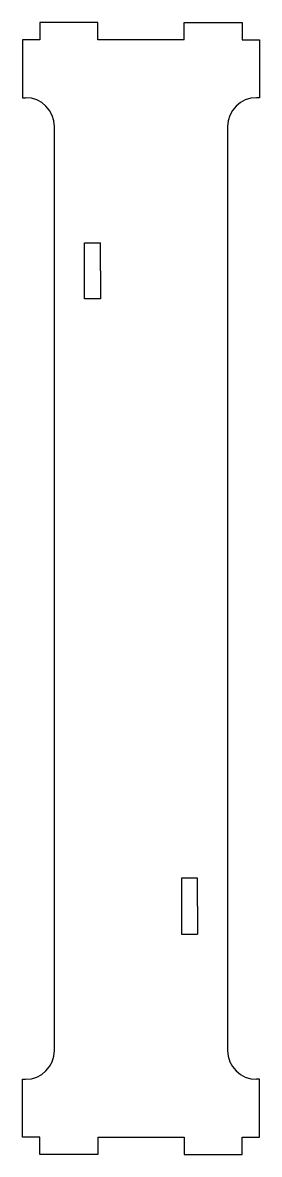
# Model space of a CAD drawing. Header units: millimetres. Extents: x 30 to 71, y 29 to 225.
import ezdxf

# ---------------------------------------------------------------- set-up
doc = ezdxf.new("R2010")
doc.units = ezdxf.units.MM

msp = doc.modelspace()

# ---------------------------------------------------------------- linework, layer by layer
for p, q in [((43.19, 225.09), (33.19, 225.09)), ((33.19, 225.09), (33.19, 222.09)), ((43.19, 222.09), (43.19, 225.09)), ((58.19, 222.09), (58.19, 225.09)), ((58.19, 225.09), (68.19, 225.09)), ((68.19, 225.09), (68.19, 222.09)), ((33.19, 222.09), (30.19, 222.09)), ((30.19, 222.09), (30.19, 212.09)), ((58.19, 222.09), (43.19, 222.09)), ((68.19, 222.09), (71.19, 222.09)), ((71.19, 222.09), (71.19, 212.09)), ((30.19, 212.09), (30.69, 212.09)), ((71.19, 212.09), (70.69, 212.09)), ((35.69, 47.09), (35.69, 207.09)), ((65.69, 207.09), (65.69, 47.09)), ((40.89, 177.24), (40.89, 186.94)), ((40.89, 186.94), (43.69, 186.94)), ((43.69, 182.09), (43.69, 186.94)), ((43.69, 182.09), (43.69, 177.24)), ((43.69, 177.24), (40.89, 177.24)), ((57.69, 76.94), (57.69, 67.24)), ((60.49, 76.94), (57.69, 76.94)), ((60.49, 72.09), (60.49, 76.94)), ((60.49, 72.09), (60.49, 67.24)), ((57.69, 67.24), (60.49, 67.24)), ((30.19, 32.09), (30.19, 42.09)), ((30.19, 42.09), (30.69, 42.09)), ((71.19, 42.09), (70.69, 42.09)), ((71.19, 32.09), (71.19, 42.09)), ((33.19, 32.09), (30.19, 32.09)), ((33.19, 29.09), (33.19, 32.09)), ((43.19, 32.09), (43.19, 29.09)), ((43.19, 32.09), (58.19, 32.09)), ((58.19, 32.09), (58.19, 29.09)), ((68.19, 29.09), (68.19, 32.09)), ((68.19, 32.09), (71.19, 32.09)), ((43.19, 29.09), (33.19, 29.09)), ((58.19, 29.09), (68.19, 29.09))]:
    msp.add_line(p, q)
for centre, start, end in [((30.69, 207.09), 0, 90), ((70.69, 207.09), 90, 180), ((30.69, 47.09), 270, 0), ((70.69, 47.09), 180, 270)]:
    msp.add_arc(centre, 5, start, end)

doc.saveas('drawing.dxf')
